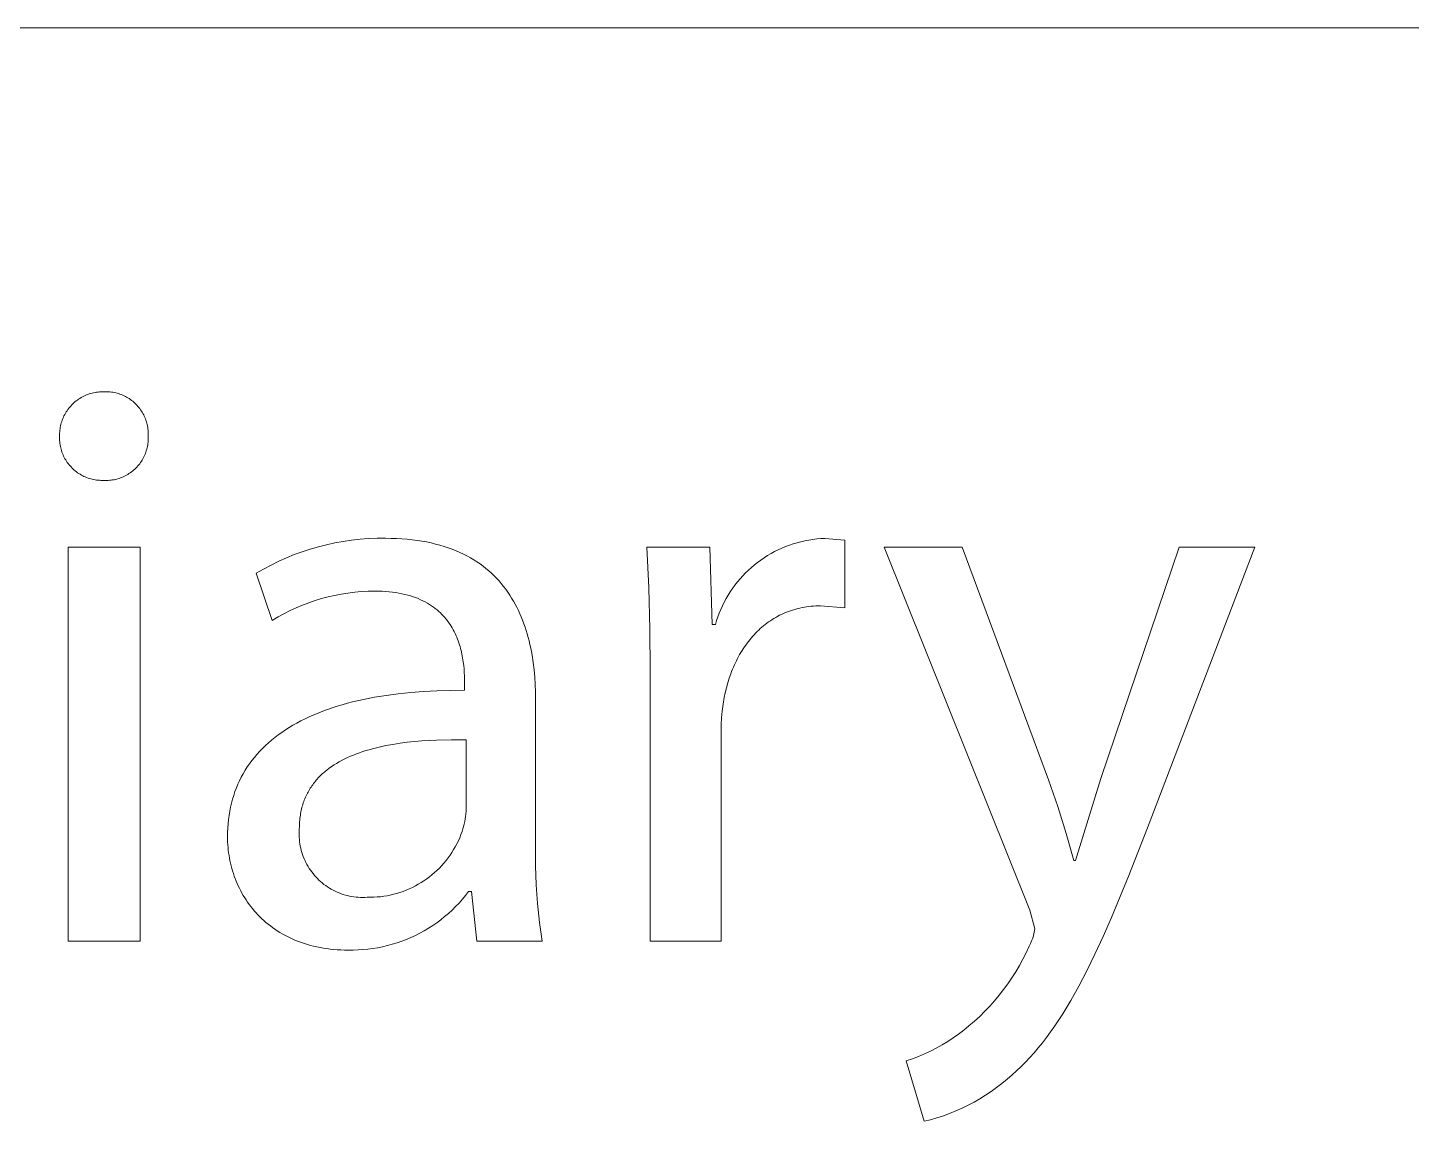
# Model space of a CAD drawing. Header units: millimetres. Extents: x 578 to 4608, y -138 to 2677.
# Drawn here: x 4362.9 to 4431.4, y 258 to 312.2 of the extents above; entities that cross this region are included whole.
import ezdxf

# ---------------------------------------------------------------- set-up
doc = ezdxf.new("R2010")
doc.units = ezdxf.units.MM
doc.header["$MEASUREMENT"] = 0
doc.layers.add('Domyślny', color=7, linetype='Continuous', true_color=0x000000)

msp = doc.modelspace()

# ---------------------------------------------------------------- linework, layer by layer
at = {"layer": 'Domyślny', "color": 18, "lineweight": 15, "true_color": 0x000000}
for p, q in [((4604.455, 312.228), (3085.218, 312.228)), ((4365.845, 294.061), (4365.915, 294.085)), ((4365.915, 294.085), (4365.986, 294.107)), ((4365.986, 294.107), (4366.058, 294.126)), ((4366.058, 294.126), (4366.13, 294.143)), ((4366.13, 294.143), (4366.203, 294.158)), ((4366.203, 294.158), (4366.276, 294.17)), ((4366.276, 294.17), (4366.35, 294.179)), ((4366.35, 294.179), (4366.424, 294.186)), ((4366.424, 294.186), (4366.498, 294.19)), ((4366.498, 294.19), (4366.572, 294.191)), ((4366.572, 294.191), (4366.646, 294.19)), ((4366.646, 294.19), (4366.719, 294.192)), ((4366.719, 294.192), (4366.792, 294.192)), ((4366.792, 294.192), (4366.864, 294.189)), ((4366.864, 294.189), (4366.937, 294.183)), ((4366.937, 294.183), (4367.009, 294.175)), ((4367.009, 294.175), (4367.081, 294.165)), ((4367.081, 294.165), (4367.153, 294.152)), ((4367.153, 294.152), (4367.224, 294.136)), ((4367.224, 294.136), (4367.294, 294.118)), ((4367.294, 294.118), (4367.364, 294.098)), ((4367.364, 294.098), (4367.433, 294.075)), ((4364.898, 293.371), (4364.945, 293.429)), ((4364.945, 293.429), (4364.993, 293.485)), ((4364.993, 293.485), (4365.044, 293.539)), ((4365.044, 293.539), (4365.096, 293.592)), ((4365.096, 293.592), (4365.151, 293.642)), ((4365.151, 293.642), (4365.207, 293.691)), ((4365.207, 293.691), (4365.264, 293.738)), ((4365.264, 293.738), (4365.323, 293.782)), ((4365.323, 293.782), (4365.384, 293.825)), ((4365.384, 293.825), (4365.446, 293.865)), ((4365.446, 293.865), (4365.51, 293.904)), ((4365.51, 293.904), (4365.575, 293.94)), ((4365.575, 293.94), (4365.641, 293.973)), ((4365.641, 293.973), (4365.708, 294.005)), ((4365.708, 294.005), (4365.776, 294.034)), ((4365.776, 294.034), (4365.845, 294.061)), ((4367.433, 294.075), (4367.502, 294.05)), ((4367.502, 294.05), (4367.569, 294.022)), ((4367.569, 294.022), (4367.635, 293.992)), ((4367.635, 293.992), (4367.701, 293.96)), ((4367.701, 293.96), (4367.765, 293.925)), ((4367.765, 293.925), (4367.828, 293.889)), ((4367.828, 293.889), (4367.889, 293.85)), ((4367.889, 293.85), (4367.949, 293.809)), ((4367.949, 293.809), (4368.008, 293.766)), ((4368.008, 293.766), (4368.065, 293.721)), ((4368.065, 293.721), (4368.121, 293.674)), ((4368.121, 293.674), (4368.175, 293.625)), ((4368.175, 293.625), (4368.227, 293.574)), ((4368.227, 293.574), (4368.277, 293.522)), ((4368.277, 293.522), (4368.326, 293.468)), ((4368.326, 293.468), (4368.373, 293.412)), ((4368.373, 293.412), (4368.417, 293.354)), ((4364.528, 292.649), (4364.55, 292.72)), ((4364.55, 292.72), (4364.575, 292.79)), ((4364.575, 292.79), (4364.601, 292.859)), ((4364.601, 292.859), (4364.631, 292.928)), ((4364.631, 292.928), (4364.662, 292.995)), ((4364.662, 292.995), (4364.696, 293.061)), ((4364.696, 293.061), (4364.732, 293.126)), ((4364.732, 293.126), (4364.77, 293.189)), ((4364.77, 293.189), (4364.811, 293.251)), ((4364.811, 293.251), (4364.853, 293.312)), ((4364.853, 293.312), (4364.898, 293.371)), ((4368.417, 293.354), (4368.46, 293.295)), ((4368.46, 293.295), (4368.501, 293.235)), ((4368.501, 293.235), (4368.539, 293.173)), ((4368.539, 293.173), (4368.575, 293.11)), ((4368.575, 293.11), (4368.609, 293.046)), ((4368.609, 293.046), (4368.641, 292.98)), ((4368.641, 292.98), (4368.671, 292.914)), ((4368.671, 292.914), (4368.698, 292.846)), ((4368.698, 292.846), (4368.723, 292.778)), ((4368.723, 292.778), (4368.745, 292.708)), ((4368.745, 292.708), (4368.765, 292.638)), ((4364.444, 292.064), (4364.446, 292.138)), ((4364.445, 291.989), (4364.444, 292.064)), ((4364.446, 292.138), (4364.45, 292.212)), ((4364.45, 292.212), (4364.457, 292.286)), ((4364.457, 292.286), (4364.466, 292.359)), ((4364.466, 292.359), (4364.478, 292.433)), ((4364.478, 292.433), (4364.492, 292.505)), ((4364.492, 292.505), (4364.509, 292.578)), ((4364.509, 292.578), (4364.528, 292.649)), ((4368.765, 292.638), (4368.783, 292.568)), ((4368.783, 292.568), (4368.798, 292.497)), ((4368.798, 292.497), (4368.811, 292.425)), ((4368.811, 292.425), (4368.821, 292.353)), ((4368.821, 292.353), (4368.828, 292.28)), ((4368.828, 292.28), (4368.833, 292.208)), ((4368.833, 292.208), (4368.836, 292.135)), ((4368.836, 292.062), (4368.834, 291.989)), ((4368.836, 292.135), (4368.836, 292.062)), ((4364.443, 291.917), (4364.445, 291.989)), ((4364.444, 291.844), (4364.443, 291.917)), ((4364.447, 291.772), (4364.444, 291.844)), ((4364.453, 291.7), (4364.447, 291.772)), ((4364.461, 291.628), (4364.453, 291.7)), ((4364.472, 291.556), (4364.461, 291.628)), ((4364.485, 291.485), (4364.472, 291.556)), ((4364.501, 291.414), (4364.485, 291.485)), ((4364.519, 291.343), (4364.501, 291.414)), ((4364.539, 291.274), (4364.519, 291.343)), ((4368.762, 291.342), (4368.741, 291.272)), ((4368.78, 291.412), (4368.762, 291.342)), ((4368.795, 291.483), (4368.78, 291.412)), ((4368.808, 291.555), (4368.795, 291.483)), ((4368.819, 291.627), (4368.808, 291.555)), ((4368.827, 291.699), (4368.819, 291.627)), ((4368.832, 291.771), (4368.827, 291.699)), ((4368.835, 291.844), (4368.832, 291.771)), ((4368.834, 291.989), (4368.836, 291.917)), ((4368.836, 291.917), (4368.835, 291.844)), ((4364.562, 291.205), (4364.539, 291.274)), ((4364.587, 291.137), (4364.562, 291.205)), ((4364.615, 291.07), (4364.587, 291.137)), ((4364.645, 291.004), (4364.615, 291.07)), ((4364.677, 290.939), (4364.645, 291.004)), ((4364.711, 290.875), (4364.677, 290.939)), ((4364.748, 290.812), (4364.711, 290.875)), ((4364.786, 290.751), (4364.748, 290.812)), ((4364.827, 290.691), (4364.786, 290.751)), ((4364.87, 290.632), (4364.827, 290.691)), ((4368.454, 290.687), (4368.411, 290.628)), ((4368.494, 290.747), (4368.454, 290.687)), ((4368.533, 290.808), (4368.494, 290.747)), ((4368.57, 290.871), (4368.533, 290.808)), ((4368.604, 290.935), (4368.57, 290.871)), ((4368.636, 291.001), (4368.604, 290.935)), ((4368.666, 291.067), (4368.636, 291.001)), ((4368.693, 291.134), (4368.666, 291.067)), ((4368.718, 291.203), (4368.693, 291.134)), ((4368.741, 291.272), (4368.718, 291.203)), ((4364.915, 290.575), (4364.87, 290.632)), ((4364.961, 290.52), (4364.915, 290.575)), ((4365.01, 290.466), (4364.961, 290.52)), ((4365.061, 290.414), (4365.01, 290.466)), ((4365.113, 290.364), (4365.061, 290.414)), ((4365.167, 290.315), (4365.113, 290.364)), ((4365.222, 290.269), (4365.167, 290.315)), ((4365.28, 290.224), (4365.222, 290.269)), ((4365.338, 290.182), (4365.28, 290.224)), ((4365.398, 290.141), (4365.338, 290.182)), ((4365.46, 290.102), (4365.398, 290.141)), ((4365.523, 290.066), (4365.46, 290.102)), ((4365.587, 290.032), (4365.523, 290.066)), ((4365.652, 290), (4365.587, 290.032)), ((4365.718, 289.97), (4365.652, 290)), ((4365.785, 289.943), (4365.718, 289.97)), ((4367.627, 289.993), (4367.561, 289.964)), ((4367.692, 290.025), (4367.627, 289.993)), ((4367.757, 290.06), (4367.692, 290.025)), ((4367.82, 290.096), (4367.757, 290.06)), ((4367.881, 290.135), (4367.82, 290.096)), ((4367.941, 290.175), (4367.881, 290.135)), ((4368, 290.218), (4367.941, 290.175)), ((4368.058, 290.263), (4368, 290.218)), ((4368.113, 290.31), (4368.058, 290.263)), ((4368.167, 290.358), (4368.113, 290.31)), ((4368.22, 290.409), (4368.167, 290.358)), ((4368.27, 290.461), (4368.22, 290.409)), ((4368.319, 290.515), (4368.27, 290.461)), ((4368.366, 290.571), (4368.319, 290.515)), ((4368.411, 290.628), (4368.366, 290.571)), ((4365.853, 289.918), (4365.785, 289.943)), ((4365.922, 289.896), (4365.853, 289.918)), ((4365.992, 289.875), (4365.922, 289.896)), ((4366.062, 289.857), (4365.992, 289.875)), ((4366.133, 289.842), (4366.062, 289.857)), ((4366.204, 289.829), (4366.133, 289.842)), ((4366.276, 289.819), (4366.204, 289.829)), ((4366.348, 289.811), (4366.276, 289.819)), ((4366.421, 289.805), (4366.348, 289.811)), ((4366.493, 289.802), (4366.421, 289.805)), ((4366.566, 289.802), (4366.493, 289.802)), ((4366.638, 289.797), (4366.566, 289.802)), ((4366.711, 289.795), (4366.638, 289.797)), ((4366.784, 289.795), (4366.711, 289.795)), ((4366.856, 289.798), (4366.784, 289.795)), ((4366.929, 289.804), (4366.856, 289.798)), ((4367.001, 289.812), (4366.929, 289.804)), ((4367.073, 289.822), (4367.001, 289.812)), ((4367.145, 289.835), (4367.073, 289.822)), ((4367.216, 289.85), (4367.145, 289.835)), ((4367.286, 289.868), (4367.216, 289.85)), ((4367.356, 289.889), (4367.286, 289.868)), ((4367.425, 289.911), (4367.356, 289.889)), ((4367.493, 289.936), (4367.425, 289.911)), ((4367.561, 289.964), (4367.493, 289.936)), ((4377.267, 286.513), (4377.674, 286.616)), ((4377.674, 286.616), (4378.084, 286.704)), ((4378.084, 286.704), (4378.498, 286.778)), ((4378.498, 286.778), (4378.913, 286.838)), ((4378.913, 286.838), (4379.331, 286.883)), ((4379.331, 286.883), (4379.749, 286.914)), ((4379.749, 286.914), (4380.169, 286.93)), ((4380.169, 286.93), (4380.589, 286.931)), ((4380.589, 286.931), (4380.865, 286.928)), ((4380.865, 286.928), (4381.135, 286.919)), ((4381.135, 286.919), (4381.399, 286.905)), ((4381.399, 286.905), (4381.656, 286.885)), ((4381.656, 286.885), (4381.907, 286.859)), ((4381.907, 286.859), (4382.152, 286.828)), ((4382.152, 286.828), (4382.39, 286.791)), ((4382.39, 286.791), (4382.623, 286.749)), ((4382.623, 286.749), (4382.849, 286.702)), ((4382.849, 286.702), (4383.069, 286.649)), ((4383.069, 286.649), (4383.284, 286.592)), ((4383.284, 286.592), (4383.492, 286.53)), ((4400.411, 286.519), (4400.598, 286.589)), ((4400.598, 286.589), (4400.787, 286.653)), ((4400.787, 286.653), (4400.978, 286.711)), ((4400.978, 286.711), (4401.17, 286.762)), ((4401.17, 286.762), (4401.365, 286.806)), ((4401.365, 286.806), (4401.56, 286.844)), ((4401.56, 286.844), (4401.757, 286.875)), ((4401.757, 286.875), (4401.955, 286.9)), ((4401.955, 286.9), (4402.154, 286.918)), ((4402.154, 286.918), (4402.353, 286.929)), ((4402.353, 286.929), (4403.346, 286.835)), ((4403.346, 286.835), (4403.346, 283.479)), ((4364.875, 286.5), (4368.431, 286.5)), ((4364.875, 266.974), (4364.875, 286.5)), ((4368.431, 286.5), (4368.431, 266.974)), ((4375.298, 285.792), (4375.681, 285.964)), ((4375.681, 285.964), (4376.07, 286.121)), ((4376.07, 286.121), (4376.465, 286.266)), ((4376.465, 286.266), (4376.864, 286.396)), ((4376.864, 286.396), (4377.267, 286.513)), ((4383.492, 286.53), (4383.695, 286.463)), ((4383.695, 286.463), (4383.892, 286.392)), ((4383.892, 286.392), (4384.084, 286.315)), ((4384.084, 286.315), (4384.27, 286.235)), ((4384.27, 286.235), (4384.45, 286.149)), ((4384.45, 286.149), (4384.625, 286.06)), ((4384.625, 286.06), (4384.795, 285.966)), ((4384.795, 285.966), (4384.959, 285.869)), ((4384.959, 285.869), (4385.119, 285.767)), ((4393.638, 284.47), (4393.536, 286.499)), ((4393.536, 286.499), (4396.663, 286.499)), ((4396.663, 286.499), (4396.77, 282.661)), ((4399.027, 285.737), (4399.187, 285.855)), ((4399.187, 285.855), (4399.352, 285.968)), ((4399.352, 285.968), (4399.521, 286.074)), ((4399.521, 286.074), (4399.692, 286.175)), ((4399.692, 286.175), (4399.868, 286.27)), ((4399.868, 286.27), (4400.046, 286.359)), ((4400.046, 286.359), (4400.227, 286.442)), ((4400.227, 286.442), (4400.411, 286.519)), ((4412.516, 268.503), (4405.296, 286.5)), ((4405.296, 286.5), (4409.161, 286.5)), ((4409.161, 286.5), (4413.442, 274.959)), ((4416.032, 275.039), (4419.911, 286.5)), ((4423.655, 286.5), (4418.341, 272.583)), ((4419.911, 286.5), (4423.655, 286.5)), ((4374.187, 285.2), (4374.55, 285.41)), ((4374.979, 282.865), (4374.187, 285.2)), ((4374.55, 285.41), (4374.921, 285.608)), ((4374.921, 285.608), (4375.298, 285.792)), ((4385.119, 285.767), (4385.273, 285.661)), ((4385.273, 285.661), (4385.422, 285.551)), ((4385.422, 285.551), (4385.566, 285.438)), ((4385.566, 285.438), (4385.705, 285.321)), ((4385.705, 285.321), (4385.839, 285.2)), ((4385.839, 285.2), (4385.968, 285.076)), ((4398.288, 285.07), (4398.426, 285.213)), ((4398.426, 285.213), (4398.57, 285.352)), ((4398.57, 285.352), (4398.718, 285.486)), ((4398.718, 285.486), (4398.87, 285.614)), ((4398.87, 285.614), (4399.027, 285.737)), ((4385.968, 285.076), (4386.093, 284.949)), ((4386.093, 284.949), (4386.213, 284.819)), ((4386.213, 284.819), (4386.328, 284.685)), ((4386.328, 284.685), (4386.439, 284.548)), ((4386.439, 284.548), (4386.546, 284.408)), ((4397.785, 284.452), (4397.903, 284.613)), ((4397.903, 284.613), (4398.026, 284.769)), ((4398.026, 284.769), (4398.154, 284.922)), ((4398.154, 284.922), (4398.288, 285.07)), ((4377.101, 283.847), (4376.784, 283.738)), ((4377.421, 283.944), (4377.101, 283.847)), ((4377.745, 284.03), (4377.421, 283.944)), ((4378.071, 284.105), (4377.745, 284.03)), ((4378.4, 284.169), (4378.071, 284.105)), ((4378.73, 284.221), (4378.4, 284.169)), ((4379.063, 284.262), (4378.73, 284.221)), ((4379.396, 284.291), (4379.063, 284.262)), ((4379.731, 284.308), (4379.396, 284.291)), ((4380.065, 284.314), (4379.731, 284.308)), ((4380.25, 284.312), (4380.065, 284.314)), ((4380.43, 284.306), (4380.25, 284.312)), ((4380.605, 284.296), (4380.43, 284.306)), ((4380.774, 284.281), (4380.605, 284.296)), ((4380.939, 284.263), (4380.774, 284.281)), ((4381.099, 284.241), (4380.939, 284.263)), ((4381.254, 284.216), (4381.099, 284.241)), ((4381.404, 284.187), (4381.254, 284.216)), ((4381.55, 284.154), (4381.404, 284.187)), ((4381.691, 284.118), (4381.55, 284.154)), ((4381.828, 284.079), (4381.691, 284.118)), ((4381.96, 284.036), (4381.828, 284.079)), ((4382.088, 283.991), (4381.96, 284.036)), ((4382.212, 283.942), (4382.088, 283.991)), ((4382.331, 283.89), (4382.212, 283.942)), ((4382.447, 283.836), (4382.331, 283.89)), ((4382.558, 283.779), (4382.447, 283.836)), ((4386.546, 284.408), (4386.648, 284.266)), ((4386.648, 284.266), (4386.746, 284.12)), ((4386.746, 284.12), (4386.839, 283.972)), ((4386.839, 283.972), (4386.929, 283.821)), ((4386.929, 283.821), (4387.014, 283.668)), ((4393.692, 282.438), (4393.638, 284.47)), ((4397.371, 283.771), (4397.465, 283.946)), ((4397.465, 283.946), (4397.566, 284.118)), ((4397.566, 284.118), (4397.673, 284.287)), ((4397.673, 284.287), (4397.785, 284.452)), ((4375.56, 283.197), (4375.266, 283.036)), ((4375.859, 283.349), (4375.56, 283.197)), ((4376.163, 283.489), (4375.859, 283.349)), ((4376.471, 283.619), (4376.163, 283.489)), ((4376.784, 283.738), (4376.471, 283.619)), ((4382.665, 283.719), (4382.558, 283.779)), ((4382.768, 283.657), (4382.665, 283.719)), ((4382.868, 283.593), (4382.768, 283.657)), ((4382.963, 283.526), (4382.868, 283.593)), ((4383.055, 283.457), (4382.963, 283.526)), ((4383.144, 283.385), (4383.055, 283.457)), ((4383.228, 283.312), (4383.144, 283.385)), ((4383.31, 283.237), (4383.228, 283.312)), ((4383.387, 283.16), (4383.31, 283.237)), ((4383.462, 283.081), (4383.387, 283.16)), ((4387.014, 283.668), (4387.095, 283.513)), ((4387.095, 283.513), (4387.172, 283.355)), ((4387.172, 283.355), (4387.246, 283.195)), ((4387.246, 283.195), (4387.315, 283.033)), ((4397.052, 283.041), (4397.122, 283.227)), ((4397.122, 283.227), (4397.199, 283.411)), ((4397.199, 283.411), (4397.282, 283.593)), ((4397.282, 283.593), (4397.371, 283.771)), ((4400.115, 283.116), (4400.021, 283.067)), ((4400.21, 283.163), (4400.115, 283.116)), ((4400.307, 283.207), (4400.21, 283.163)), ((4400.405, 283.25), (4400.307, 283.207)), ((4400.504, 283.29), (4400.405, 283.25)), ((4400.604, 283.327), (4400.504, 283.29)), ((4400.706, 283.362), (4400.604, 283.327)), ((4400.809, 283.395), (4400.706, 283.362)), ((4400.913, 283.425), (4400.809, 283.395)), ((4401.019, 283.453), (4400.913, 283.425)), ((4401.125, 283.478), (4401.019, 283.453)), ((4401.233, 283.5), (4401.125, 283.478)), ((4401.342, 283.52), (4401.233, 283.5)), ((4401.452, 283.538), (4401.342, 283.52)), ((4401.564, 283.553), (4401.452, 283.538)), ((4401.676, 283.565), (4401.564, 283.553)), ((4401.79, 283.574), (4401.676, 283.565)), ((4401.905, 283.581), (4401.79, 283.574)), ((4402.021, 283.585), (4401.905, 283.581)), ((4402.138, 283.587), (4402.021, 283.585)), ((4403.346, 283.479), (4402.138, 283.587)), ((4375.266, 283.036), (4374.979, 282.865)), ((4383.533, 283), (4383.462, 283.081)), ((4383.601, 282.918), (4383.533, 283)), ((4383.666, 282.835), (4383.601, 282.918)), ((4383.727, 282.75), (4383.666, 282.835)), ((4383.786, 282.664), (4383.727, 282.75)), ((4383.842, 282.576), (4383.786, 282.664)), ((4383.895, 282.488), (4383.842, 282.576)), ((4383.945, 282.398), (4383.895, 282.488)), ((4387.315, 283.033), (4387.381, 282.868)), ((4387.381, 282.868), (4387.444, 282.702)), ((4387.444, 282.702), (4387.502, 282.535)), ((4387.502, 282.535), (4387.557, 282.365)), ((4393.697, 280.406), (4393.692, 282.438)), ((4396.77, 282.661), (4396.931, 282.661)), ((4396.931, 282.661), (4396.988, 282.852)), ((4396.988, 282.852), (4397.052, 283.041)), ((4399.157, 282.456), (4399.078, 282.383)), ((4399.237, 282.526), (4399.157, 282.456)), ((4399.318, 282.595), (4399.237, 282.526)), ((4399.401, 282.661), (4399.318, 282.595)), ((4399.486, 282.726), (4399.401, 282.661)), ((4399.572, 282.788), (4399.486, 282.726)), ((4399.659, 282.848), (4399.572, 282.788)), ((4399.747, 282.906), (4399.659, 282.848)), ((4399.837, 282.962), (4399.747, 282.906)), ((4399.928, 283.015), (4399.837, 282.962)), ((4400.021, 283.067), (4399.928, 283.015)), ((4383.992, 282.308), (4383.945, 282.398)), ((4384.037, 282.217), (4383.992, 282.308)), ((4384.079, 282.125), (4384.037, 282.217)), ((4384.119, 282.032), (4384.079, 282.125)), ((4384.156, 281.939), (4384.119, 282.032)), ((4384.191, 281.846), (4384.156, 281.939)), ((4384.224, 281.752), (4384.191, 281.846)), ((4384.254, 281.658), (4384.224, 281.752)), ((4387.557, 282.365), (4387.609, 282.194)), ((4387.609, 282.194), (4387.657, 282.021)), ((4387.657, 282.021), (4387.702, 281.847)), ((4387.702, 281.847), (4387.743, 281.671)), ((4398.569, 281.821), (4398.503, 281.734)), ((4398.638, 281.907), (4398.569, 281.821)), ((4398.707, 281.991), (4398.638, 281.907)), ((4398.778, 282.073), (4398.707, 281.991)), ((4398.851, 282.154), (4398.778, 282.073)), ((4398.925, 282.232), (4398.851, 282.154)), ((4399.001, 282.309), (4398.925, 282.232)), ((4399.078, 282.383), (4399.001, 282.309)), ((4384.283, 281.564), (4384.254, 281.658)), ((4384.309, 281.47), (4384.283, 281.564)), ((4384.333, 281.376), (4384.309, 281.47)), ((4384.355, 281.283), (4384.333, 281.376)), ((4384.376, 281.189), (4384.355, 281.283)), ((4384.411, 281.003), (4384.376, 281.189)), ((4387.743, 281.671), (4387.782, 281.495)), ((4387.782, 281.495), (4387.817, 281.317)), ((4387.817, 281.317), (4387.849, 281.138)), ((4387.849, 281.138), (4387.905, 280.778)), ((4398.081, 281.073), (4398.027, 280.972)), ((4398.136, 281.172), (4398.081, 281.073)), ((4398.193, 281.27), (4398.136, 281.172)), ((4398.252, 281.366), (4398.193, 281.27)), ((4398.312, 281.461), (4398.252, 281.366)), ((4398.374, 281.553), (4398.312, 281.461)), ((4398.438, 281.645), (4398.374, 281.553)), ((4398.503, 281.734), (4398.438, 281.645)), ((4384.44, 280.819), (4384.411, 281.003)), ((4384.463, 280.638), (4384.44, 280.819)), ((4384.481, 280.461), (4384.463, 280.638)), ((4384.493, 280.288), (4384.481, 280.461)), ((4387.905, 280.778), (4387.949, 280.414)), ((4387.949, 280.414), (4387.983, 280.049)), ((4393.697, 266.972), (4393.697, 280.406)), ((4397.783, 280.444), (4397.739, 280.334)), ((4397.828, 280.552), (4397.783, 280.444)), ((4397.875, 280.659), (4397.828, 280.552)), ((4397.924, 280.765), (4397.875, 280.659)), ((4397.975, 280.869), (4397.924, 280.765)), ((4398.027, 280.972), (4397.975, 280.869)), ((4384.502, 280.121), (4384.493, 280.288)), ((4384.506, 279.96), (4384.502, 280.121)), ((4384.507, 279.805), (4384.506, 279.96)), ((4384.507, 279.402), (4384.507, 279.805)), ((4387.983, 280.049), (4388.006, 279.681)), ((4397.546, 279.764), (4397.482, 279.526)), ((4397.618, 279.996), (4397.546, 279.764)), ((4397.697, 280.223), (4397.618, 279.996)), ((4397.739, 280.334), (4397.697, 280.223)), ((4379.496, 278.947), (4380.052, 279.056)), ((4380.052, 279.056), (4380.628, 279.151)), ((4380.628, 279.151), (4381.225, 279.23)), ((4381.225, 279.23), (4381.841, 279.295)), ((4381.841, 279.295), (4382.478, 279.345)), ((4382.478, 279.345), (4383.135, 279.379)), ((4383.135, 279.379), (4383.811, 279.398)), ((4383.811, 279.398), (4384.507, 279.402)), ((4388.006, 279.681), (4388.019, 279.314)), ((4388.019, 279.314), (4388.024, 278.946)), ((4397.374, 279.037), (4397.32, 278.707)), ((4397.424, 279.284), (4397.374, 279.037)), ((4397.482, 279.526), (4397.424, 279.284)), ((4377.256, 278.276), (4377.483, 278.365)), ((4377.483, 278.365), (4377.716, 278.45)), ((4377.716, 278.45), (4377.955, 278.532)), ((4377.955, 278.532), (4378.199, 278.61)), ((4378.199, 278.61), (4378.448, 278.685)), ((4378.448, 278.685), (4378.702, 278.756)), ((4378.702, 278.756), (4378.962, 278.823)), ((4378.962, 278.823), (4379.496, 278.947)), ((4388.024, 278.946), (4388.024, 271.645)), ((4397.276, 278.375), (4397.244, 278.042)), ((4397.32, 278.707), (4397.276, 278.375)), ((4375.813, 277.554), (4376.002, 277.667)), ((4376.002, 277.667), (4376.198, 277.778)), ((4376.198, 277.778), (4376.398, 277.884)), ((4376.398, 277.884), (4376.605, 277.987)), ((4376.605, 277.987), (4376.816, 278.087)), ((4376.816, 278.087), (4377.033, 278.183)), ((4377.033, 278.183), (4377.256, 278.276)), ((4397.223, 277.708), (4397.213, 277.373)), ((4397.244, 278.042), (4397.223, 277.708)), ((4374.947, 276.933), (4375.109, 277.064)), ((4375.109, 277.064), (4375.277, 277.192)), ((4375.277, 277.192), (4375.45, 277.316)), ((4375.45, 277.316), (4375.628, 277.436)), ((4375.628, 277.436), (4375.813, 277.554)), ((4383.858, 276.952), (4383.123, 276.936)), ((4384.588, 276.946), (4383.858, 276.952)), ((4384.588, 273.538), (4384.588, 276.946)), ((4397.213, 277.373), (4397.213, 266.972)), ((4374.222, 276.227), (4374.355, 276.375)), ((4374.355, 276.375), (4374.495, 276.52)), ((4374.495, 276.52), (4374.64, 276.661)), ((4374.64, 276.661), (4374.791, 276.799)), ((4374.791, 276.799), (4374.947, 276.933)), ((4379.307, 276.309), (4379.155, 276.253)), ((4379.463, 276.362), (4379.307, 276.309)), ((4379.62, 276.412), (4379.463, 276.362)), ((4379.78, 276.459), (4379.62, 276.412)), ((4379.943, 276.504), (4379.78, 276.459)), ((4380.274, 276.587), (4379.943, 276.504)), ((4380.612, 276.66), (4380.274, 276.587)), ((4380.958, 276.723), (4380.612, 276.66)), ((4381.309, 276.778), (4380.958, 276.723)), ((4381.666, 276.825), (4381.309, 276.778)), ((4382.026, 276.863), (4381.666, 276.825)), ((4382.39, 276.894), (4382.026, 276.863)), ((4382.756, 276.918), (4382.39, 276.894)), ((4383.123, 276.936), (4382.756, 276.918)), ((4373.64, 275.437), (4373.744, 275.602)), ((4373.744, 275.602), (4373.855, 275.763)), ((4373.855, 275.763), (4373.972, 275.921)), ((4373.972, 275.921), (4374.094, 276.076)), ((4374.094, 276.076), (4374.222, 276.227)), ((4377.918, 275.622), (4377.797, 275.536)), ((4378.042, 275.704), (4377.918, 275.622)), ((4378.169, 275.783), (4378.042, 275.704)), ((4378.3, 275.859), (4378.169, 275.783)), ((4378.435, 275.933), (4378.3, 275.859)), ((4378.573, 276.003), (4378.435, 275.933)), ((4378.714, 276.07), (4378.573, 276.003)), ((4378.858, 276.134), (4378.714, 276.07)), ((4379.005, 276.195), (4378.858, 276.134)), ((4379.155, 276.253), (4379.005, 276.195)), ((4373.279, 274.746), (4373.36, 274.923)), ((4373.36, 274.923), (4373.447, 275.098)), ((4373.447, 275.098), (4373.541, 275.269)), ((4373.541, 275.269), (4373.64, 275.437)), ((4377.114, 274.896), (4377.069, 274.84)), ((4377.16, 274.95), (4377.114, 274.896)), ((4377.207, 275.004), (4377.16, 274.95)), ((4377.256, 275.057), (4377.207, 275.004)), ((4377.305, 275.108), (4377.256, 275.057)), ((4377.356, 275.159), (4377.305, 275.108)), ((4377.407, 275.209), (4377.356, 275.159)), ((4377.46, 275.259), (4377.407, 275.209)), ((4377.514, 275.307), (4377.46, 275.259)), ((4377.568, 275.354), (4377.514, 275.307)), ((4377.624, 275.401), (4377.568, 275.354)), ((4377.681, 275.447), (4377.624, 275.401)), ((4377.797, 275.536), (4377.681, 275.447)), ((4413.442, 274.959), (4413.892, 273.641)), ((4414.771, 270.973), (4416.032, 275.039)), ((4373.07, 274.193), (4373.133, 274.38)), ((4373.133, 274.38), (4373.203, 274.564)), ((4373.203, 274.564), (4373.279, 274.746)), ((4376.686, 274.234), (4376.655, 274.168)), ((4376.719, 274.299), (4376.686, 274.234)), ((4376.753, 274.363), (4376.719, 274.299)), ((4376.788, 274.426), (4376.753, 274.363)), ((4376.824, 274.488), (4376.788, 274.426)), ((4376.862, 274.549), (4376.824, 274.488)), ((4376.901, 274.609), (4376.862, 274.549)), ((4376.941, 274.668), (4376.901, 274.609)), ((4376.983, 274.726), (4376.941, 274.668)), ((4377.025, 274.784), (4376.983, 274.726)), ((4377.069, 274.84), (4377.025, 274.784)), ((4372.875, 273.41), (4372.915, 273.611)), ((4372.915, 273.611), (4372.96, 273.808)), ((4372.96, 273.808), (4373.012, 274.002)), ((4373.012, 274.002), (4373.07, 274.193)), ((4376.433, 273.529), (4376.415, 273.453)), ((4376.452, 273.604), (4376.433, 273.529)), ((4376.472, 273.678), (4376.452, 273.604)), ((4376.494, 273.751), (4376.472, 273.678)), ((4376.518, 273.823), (4376.494, 273.751)), ((4376.542, 273.894), (4376.518, 273.823)), ((4376.568, 273.964), (4376.542, 273.894)), ((4376.596, 274.033), (4376.568, 273.964)), ((4376.624, 274.101), (4376.596, 274.033)), ((4376.655, 274.168), (4376.624, 274.101)), ((4384.583, 273.41), (4384.588, 273.538)), ((4413.892, 273.641), (4414.308, 272.312)), ((4372.792, 272.79), (4372.814, 273)), ((4372.814, 273), (4372.841, 273.207)), ((4372.841, 273.207), (4372.875, 273.41)), ((4376.334, 272.89), (4376.328, 272.805)), ((4376.341, 272.974), (4376.334, 272.89)), ((4376.349, 273.056), (4376.341, 272.974)), ((4376.36, 273.138), (4376.349, 273.056)), ((4376.371, 273.218), (4376.36, 273.138)), ((4376.384, 273.298), (4376.371, 273.218)), ((4376.399, 273.376), (4376.384, 273.298)), ((4376.415, 273.453), (4376.399, 273.376)), ((4384.492, 272.778), (4384.519, 272.903)), ((4384.519, 272.903), (4384.541, 273.029)), ((4384.541, 273.029), (4384.559, 273.156)), ((4384.559, 273.156), (4384.573, 273.283)), ((4384.573, 273.283), (4384.583, 273.41)), ((4372.764, 272.142), (4372.768, 272.361)), ((4372.766, 272.01), (4372.764, 272.142)), ((4372.768, 272.361), (4372.777, 272.577)), ((4372.777, 272.577), (4372.792, 272.79)), ((4376.314, 272.436), (4376.31, 272.328)), ((4376.31, 272.328), (4376.311, 272.219)), ((4376.311, 272.219), (4376.315, 272.111)), ((4376.321, 272.544), (4376.314, 272.436)), ((4376.322, 272.633), (4376.321, 272.544)), ((4376.324, 272.72), (4376.322, 272.633)), ((4376.328, 272.805), (4376.324, 272.72)), ((4384.267, 272.101), (4384.33, 272.255)), ((4384.33, 272.255), (4384.387, 272.41)), ((4384.387, 272.41), (4384.426, 272.532)), ((4384.426, 272.532), (4384.461, 272.655)), ((4384.461, 272.655), (4384.492, 272.778)), ((4414.308, 272.312), (4414.69, 270.973)), ((4418.341, 272.583), (4417.419, 270.221)), ((4372.77, 271.878), (4372.766, 272.01)), ((4372.778, 271.746), (4372.77, 271.878)), ((4372.788, 271.614), (4372.778, 271.746)), ((4372.802, 271.483), (4372.788, 271.614)), ((4372.818, 271.352), (4372.802, 271.483)), ((4376.315, 272.111), (4376.323, 272.003)), ((4376.323, 272.003), (4376.334, 271.895)), ((4376.334, 271.895), (4376.349, 271.788)), ((4376.349, 271.788), (4376.368, 271.681)), ((4376.368, 271.681), (4376.391, 271.575)), ((4376.391, 271.575), (4376.417, 271.47)), ((4376.417, 271.47), (4376.447, 271.366)), ((4383.879, 271.371), (4383.967, 271.512)), ((4383.967, 271.512), (4384.049, 271.655)), ((4384.049, 271.655), (4384.127, 271.801)), ((4384.127, 271.801), (4384.2, 271.95)), ((4384.2, 271.95), (4384.267, 272.101)), ((4388.024, 271.645), (4388.024, 270.708)), ((4372.837, 271.222), (4372.818, 271.352)), ((4372.859, 271.092), (4372.837, 271.222)), ((4372.884, 270.962), (4372.859, 271.092)), ((4372.912, 270.833), (4372.884, 270.962)), ((4372.944, 270.705), (4372.912, 270.833)), ((4376.447, 271.366), (4376.481, 271.263)), ((4376.481, 271.263), (4376.518, 271.161)), ((4376.518, 271.161), (4376.558, 271.06)), ((4376.558, 271.06), (4376.602, 270.961)), ((4376.602, 270.961), (4376.649, 270.863)), ((4376.649, 270.863), (4376.7, 270.768)), ((4383.373, 270.717), (4383.483, 270.841)), ((4383.483, 270.841), (4383.589, 270.968)), ((4383.589, 270.968), (4383.69, 271.099)), ((4383.69, 271.099), (4383.787, 271.234)), ((4383.787, 271.234), (4383.879, 271.371)), ((4414.69, 270.973), (4414.771, 270.973)), ((4372.977, 270.578), (4372.944, 270.705)), ((4373.014, 270.451), (4372.977, 270.578)), ((4373.054, 270.325), (4373.014, 270.451)), ((4373.097, 270.2), (4373.054, 270.325)), ((4373.143, 270.076), (4373.097, 270.2)), ((4376.7, 270.768), (4376.754, 270.674)), ((4376.754, 270.674), (4376.811, 270.581)), ((4376.811, 270.581), (4376.871, 270.491)), ((4376.871, 270.491), (4376.935, 270.403)), ((4376.935, 270.403), (4377.001, 270.318)), ((4377.001, 270.318), (4377.07, 270.234)), ((4377.07, 270.234), (4377.142, 270.153)), ((4377.142, 270.153), (4377.217, 270.075)), ((4382.631, 270.06), (4382.763, 270.158)), ((4382.763, 270.158), (4382.893, 270.262)), ((4382.893, 270.262), (4383.019, 270.369)), ((4383.019, 270.369), (4383.141, 270.481)), ((4383.141, 270.481), (4383.259, 270.597)), ((4383.259, 270.597), (4383.373, 270.717)), ((4388.024, 270.708), (4388.056, 269.771)), ((4417.419, 270.221), (4416.556, 268.142)), ((4373.191, 269.953), (4373.143, 270.076)), ((4373.243, 269.832), (4373.191, 269.953)), ((4373.297, 269.711), (4373.243, 269.832)), ((4373.355, 269.592), (4373.297, 269.711)), ((4373.415, 269.474), (4373.355, 269.592)), ((4373.478, 269.357), (4373.415, 269.474)), ((4377.217, 270.075), (4377.295, 269.999)), ((4377.295, 269.999), (4377.375, 269.926)), ((4377.375, 269.926), (4377.458, 269.856)), ((4377.458, 269.856), (4377.542, 269.788)), ((4377.542, 269.788), (4377.63, 269.724)), ((4377.63, 269.724), (4377.719, 269.663)), ((4377.719, 269.663), (4377.81, 269.604)), ((4377.81, 269.604), (4377.904, 269.549)), ((4377.904, 269.549), (4377.999, 269.497)), ((4377.999, 269.497), (4378.096, 269.449)), ((4378.096, 269.449), (4378.195, 269.404)), ((4378.195, 269.404), (4378.295, 269.362)), ((4381.307, 269.388), (4381.463, 269.442)), ((4381.463, 269.442), (4381.618, 269.502)), ((4381.618, 269.502), (4381.77, 269.566)), ((4381.77, 269.566), (4381.92, 269.636)), ((4381.92, 269.636), (4382.068, 269.711)), ((4382.068, 269.711), (4382.213, 269.791)), ((4382.213, 269.791), (4382.355, 269.876)), ((4382.355, 269.876), (4382.494, 269.965)), ((4382.494, 269.965), (4382.631, 270.06)), ((4384.709, 269.431), (4384.558, 269.237)), ((4384.843, 269.431), (4384.709, 269.431)), ((4385.111, 266.975), (4384.843, 269.431)), ((4388.056, 269.771), (4388.121, 268.836)), ((4373.545, 269.242), (4373.478, 269.357)), ((4373.614, 269.128), (4373.545, 269.242)), ((4373.686, 269.016), (4373.614, 269.128)), ((4373.761, 268.906), (4373.686, 269.016)), ((4373.838, 268.797), (4373.761, 268.906)), ((4373.919, 268.69), (4373.838, 268.797)), ((4378.295, 269.362), (4378.396, 269.324)), ((4378.396, 269.324), (4378.499, 269.289)), ((4378.499, 269.289), (4378.603, 269.258)), ((4378.603, 269.258), (4378.708, 269.231)), ((4378.708, 269.231), (4378.813, 269.207)), ((4378.813, 269.207), (4378.92, 269.187)), ((4378.92, 269.187), (4379.027, 269.17)), ((4379.027, 269.17), (4379.135, 269.157)), ((4379.135, 269.157), (4379.243, 269.148)), ((4379.243, 269.148), (4379.351, 269.143)), ((4379.351, 269.143), (4379.459, 269.141)), ((4379.459, 269.141), (4379.568, 269.143)), ((4379.568, 269.143), (4379.676, 269.149)), ((4379.676, 269.149), (4379.842, 269.148)), ((4379.842, 269.148), (4380.007, 269.152)), ((4380.007, 269.152), (4380.172, 269.162)), ((4380.172, 269.162), (4380.337, 269.178)), ((4380.337, 269.178), (4380.502, 269.199)), ((4380.502, 269.199), (4380.665, 269.226)), ((4380.665, 269.226), (4380.827, 269.258)), ((4380.827, 269.258), (4380.988, 269.296)), ((4380.988, 269.296), (4381.148, 269.339)), ((4381.148, 269.339), (4381.307, 269.388)), ((4384.236, 268.864), (4384.066, 268.686)), ((4384.4, 269.047), (4384.236, 268.864)), ((4384.558, 269.237), (4384.4, 269.047)), ((4388.121, 268.836), (4388.217, 267.903)), ((4374.003, 268.584), (4373.919, 268.69)), ((4374.089, 268.481), (4374.003, 268.584)), ((4374.179, 268.379), (4374.089, 268.481)), ((4374.271, 268.28), (4374.179, 268.379)), ((4374.366, 268.183), (4374.271, 268.28)), ((4374.464, 268.087), (4374.366, 268.183)), ((4374.565, 267.994), (4374.464, 268.087)), ((4383.328, 268.035), (4383.13, 267.888)), ((4383.52, 268.188), (4383.328, 268.035)), ((4383.708, 268.348), (4383.52, 268.188)), ((4383.89, 268.514), (4383.708, 268.348)), ((4384.066, 268.686), (4383.89, 268.514)), ((4412.758, 267.577), (4412.516, 268.503)), ((4416.556, 268.142), (4416.141, 267.202)), ((4374.669, 267.903), (4374.565, 267.994)), ((4374.776, 267.815), (4374.669, 267.903)), ((4374.885, 267.729), (4374.776, 267.815)), ((4374.998, 267.645), (4374.885, 267.729)), ((4375.113, 267.564), (4374.998, 267.645)), ((4375.231, 267.485), (4375.113, 267.564)), ((4375.352, 267.409), (4375.231, 267.485)), ((4375.476, 267.336), (4375.352, 267.409)), ((4382.293, 267.371), (4382.073, 267.259)), ((4382.509, 267.489), (4382.293, 267.371)), ((4382.72, 267.615), (4382.509, 267.489)), ((4382.927, 267.748), (4382.72, 267.615)), ((4383.13, 267.888), (4382.927, 267.748)), ((4388.217, 267.903), (4388.346, 266.975)), ((4412.714, 267.333), (4412.731, 267.414)), ((4412.731, 267.414), (4412.746, 267.496)), ((4412.746, 267.496), (4412.758, 267.577)), ((4368.431, 266.974), (4364.875, 266.974)), ((4375.603, 267.265), (4375.476, 267.336)), ((4375.733, 267.198), (4375.603, 267.265)), ((4375.865, 267.133), (4375.733, 267.198)), ((4376.001, 267.071), (4375.865, 267.133)), ((4376.139, 267.012), (4376.001, 267.071)), ((4376.28, 266.956), (4376.139, 267.012)), ((4376.424, 266.904), (4376.28, 266.956)), ((4376.571, 266.854), (4376.424, 266.904)), ((4376.72, 266.808), (4376.571, 266.854)), ((4376.873, 266.765), (4376.72, 266.808)), ((4377.028, 266.726), (4376.873, 266.765)), ((4377.186, 266.69), (4377.028, 266.726)), ((4377.347, 266.657), (4377.186, 266.69)), ((4377.511, 266.629), (4377.347, 266.657)), ((4380.448, 266.697), (4380.207, 266.649)), ((4380.688, 266.753), (4380.448, 266.697)), ((4380.925, 266.818), (4380.688, 266.753)), ((4381.161, 266.891), (4380.925, 266.818)), ((4381.393, 266.971), (4381.161, 266.891)), ((4381.623, 267.06), (4381.393, 266.971)), ((4381.85, 267.156), (4381.623, 267.06)), ((4382.073, 267.259), (4381.85, 267.156)), ((4388.346, 266.975), (4385.111, 266.975)), ((4397.213, 266.972), (4393.697, 266.972)), ((4412.326, 266.396), (4412.476, 266.719)), ((4412.476, 266.719), (4412.515, 266.791)), ((4412.515, 266.791), (4412.551, 266.866)), ((4412.551, 266.866), (4412.585, 266.941)), ((4412.585, 266.941), (4412.616, 267.018)), ((4412.616, 267.018), (4412.645, 267.095)), ((4412.645, 267.095), (4412.67, 267.174)), ((4412.67, 267.174), (4412.694, 267.253)), ((4412.694, 267.253), (4412.714, 267.333)), ((4416.141, 267.202), (4415.734, 266.324)), ((4377.678, 266.603), (4377.511, 266.629)), ((4377.847, 266.582), (4377.678, 266.603)), ((4378.019, 266.564), (4377.847, 266.582)), ((4378.194, 266.55), (4378.019, 266.564)), ((4378.372, 266.54), (4378.194, 266.55)), ((4378.553, 266.534), (4378.372, 266.54)), ((4378.737, 266.532), (4378.553, 266.534)), ((4378.983, 266.531), (4378.737, 266.532)), ((4379.229, 266.538), (4378.983, 266.531)), ((4379.475, 266.553), (4379.229, 266.538)), ((4379.72, 266.576), (4379.475, 266.553)), ((4379.964, 266.608), (4379.72, 266.576)), ((4380.207, 266.649), (4379.964, 266.608)), ((4411.994, 265.765), (4412.165, 266.078)), ((4412.165, 266.078), (4412.326, 266.396)), ((4415.734, 266.324), (4415.333, 265.506)), ((4411.622, 265.158), (4411.813, 265.459)), ((4411.813, 265.459), (4411.994, 265.765)), ((4415.333, 265.506), (4414.935, 264.744)), ((4411.211, 264.576), (4411.421, 264.863)), ((4411.421, 264.863), (4411.622, 265.158)), ((4414.935, 264.744), (4414.539, 264.036)), ((4410.527, 263.756), (4410.764, 264.022)), ((4410.764, 264.022), (4410.992, 264.295)), ((4410.992, 264.295), (4411.211, 264.576)), ((4414.539, 264.036), (4414.341, 263.702)), ((4409.766, 263.006), (4410.028, 263.248)), ((4410.028, 263.248), (4410.281, 263.498)), ((4410.281, 263.498), (4410.527, 263.756)), ((4414.143, 263.38), (4413.944, 263.07)), ((4414.341, 263.702), (4414.143, 263.38)), ((4408.983, 262.372), (4409.243, 262.568)), ((4409.243, 262.568), (4409.497, 262.773)), ((4409.497, 262.773), (4409.766, 263.006)), ((4413.744, 262.772), (4413.542, 262.485)), ((4413.944, 263.07), (4413.744, 262.772)), ((4408.164, 261.839), (4408.443, 262.007)), ((4408.443, 262.007), (4408.716, 262.185)), ((4408.716, 262.185), (4408.983, 262.372)), ((4413.135, 261.944), (4412.928, 261.689)), ((4413.34, 262.209), (4413.135, 261.944)), ((4413.542, 262.485), (4413.34, 262.209)), ((4406.691, 261.149), (4406.995, 261.266)), ((4406.995, 261.266), (4407.294, 261.394)), ((4407.294, 261.394), (4407.589, 261.532)), ((4407.589, 261.532), (4407.879, 261.681)), ((4407.879, 261.681), (4408.164, 261.839)), ((4412.508, 261.209), (4412.293, 260.983)), ((4412.719, 261.444), (4412.508, 261.209)), ((4412.928, 261.689), (4412.719, 261.444)), ((4406.383, 261.042), (4406.691, 261.149)), ((4407.269, 258.049), (4406.383, 261.042)), ((4411.855, 260.557), (4411.63, 260.357)), ((4412.076, 260.766), (4411.855, 260.557)), ((4412.293, 260.983), (4412.076, 260.766)), ((4411.127, 259.923), (4410.864, 259.719)), ((4411.382, 260.136), (4411.127, 259.923)), ((4411.63, 260.357), (4411.382, 260.136)), ((4410.035, 259.164), (4409.746, 258.998)), ((4410.318, 259.339), (4410.035, 259.164)), ((4410.594, 259.524), (4410.318, 259.339)), ((4410.864, 259.719), (4410.594, 259.524)), ((4408.54, 258.438), (4408.228, 258.324)), ((4408.849, 258.562), (4408.54, 258.438)), ((4409.153, 258.697), (4408.849, 258.562)), ((4409.452, 258.842), (4409.153, 258.697)), ((4409.746, 258.998), (4409.452, 258.842)), ((4407.592, 258.129), (4407.269, 258.049)), ((4407.911, 258.221), (4407.592, 258.129)), ((4408.228, 258.324), (4407.911, 258.221))]:
    msp.add_line(p, q, dxfattribs=at)

doc.saveas('drawing.dxf')
